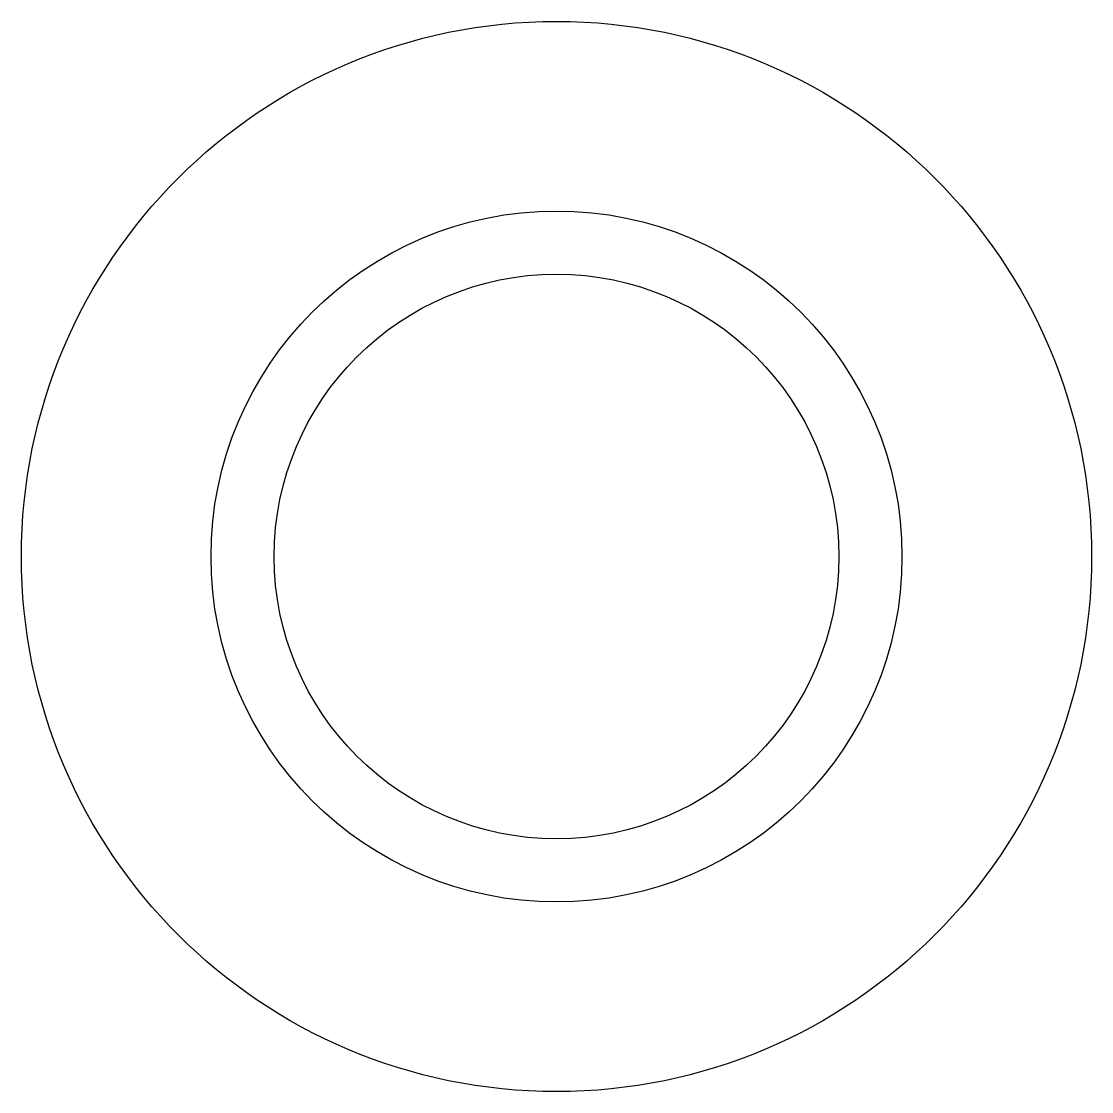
# Paper-space layout '_Front' of a CAD drawing. Header units: millimetres. Extents: x -12.7 to 12.7, y -12.7 to 12.7.
import ezdxf

# ---------------------------------------------------------------- set-up
doc = ezdxf.new("R2010")
doc.units = ezdxf.units.MM

psp = doc.layouts.new('_Front')

# ---------------------------------------------------------------- linework, layer by layer
at = {"color": 7, "linetype": 'Continuous', "lineweight": 25}
for radius in [12.7, 8.2, 6.7]:
    psp.add_circle((0, 0), radius, dxfattribs=at)

doc.saveas('drawing.dxf')
